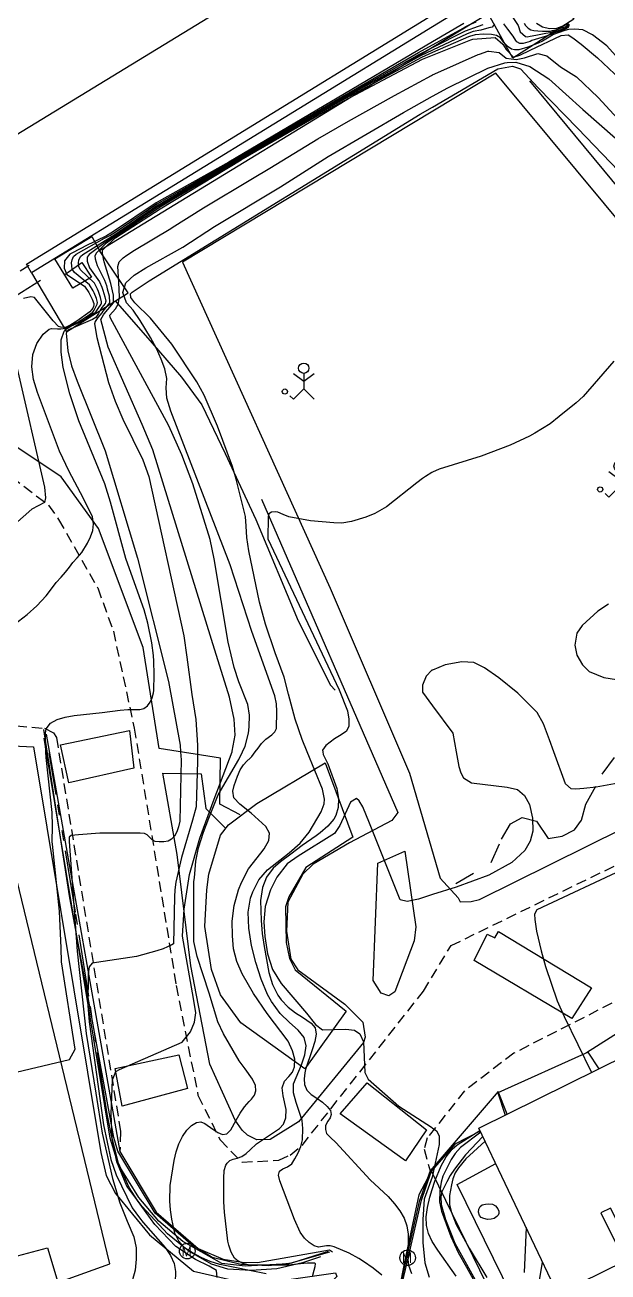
# Model space of a CAD drawing. Header units: feet. Extents: x 197796 to 199821, y 552499 to 555392.
# Drawn here: x 199335.2 to 199391.4, y 554198.2 to 554318.5 of the extents above; entities that cross this region are included whole.
import ezdxf

# ---------------------------------------------------------------- set-up
doc = ezdxf.new("R2010")
doc.units = ezdxf.units.FT
doc.header["$MEASUREMENT"] = 0
for name, pattern in [('ANYANG1', [11.5, 6, -1, 1, -1.5, 1, -1]), ('ANYANG11', [1.5, 1, -0.5]), ('ANYANG6', [4, 2, -2])]:
    doc.linetypes.add(name, pattern=pattern)
for name, color, linetype in [('AA201', 7, 'CONTINUOUS'), ('AAA008', 7, 'CONTINUOUS'), ('AAC001', 7, 'CONTINUOUS'), ('AAC006', 7, 'ANYANG1'), ('AB130', 7, 'CONTINUOUS'), ('ABB001', 7, 'CONTINUOUS'), ('ADA085', 1, 'CONTINUOUS'), ('AE002', 1, 'ANYANG11'), ('AE130', 42, 'CONTINUOUS'), ('AE200', 1, 'CONTINUOUS'), ('AZ080', 1, 'CONTINUOUS'), ('AZ0801', 7, 'CONTINUOUS'), ('AZ0803', 7, 'CONTINUOUS'), ('CAA001', 7, 'CONTINUOUS'), ('CAA002', 30, 'CONTINUOUS'), ('DZ001', 7, 'ANYANG6')]:
    doc.layers.add(name, color=color, linetype=linetype)
doc.styles.add('GHS', font='ROMANS', dxfattribs={"bigfont": 'NGSW.shx'})

# ---------------------------------------------------------------- blocks, each defined once
blk = doc.blocks.new('AE200')
at = {"layer": 'AE200'}
blk.add_circle((0, 0), 0.75, dxfattribs=at)
at = {"layer": 'AE200', "style": 'GHS'}
blk.add_text('M', height=1, dxfattribs=at).set_placement((-0.58, -0.48))
blk = doc.blocks.new('ABB001')
at = {"layer": 'ABB001'}
for points in [[(0, 0), (0, -1.5)], [(-1, 0), (0, -0.75), (1, 0)], [(-1.35, -2.15), (-1, -2.5)], [(0, -1.5), (-1, -2.5)], [(0, -1.5), (1, -2.5)]]:
    blk.add_lwpolyline(points, dxfattribs=at)
for centre, radius in [((0, 0.5), 0.5), ((-1.82, -1.75), 0.25)]:
    blk.add_circle(centre, radius, dxfattribs=at)

msp = doc.modelspace()

# ---------------------------------------------------------------- linework, layer by layer
at = {"layer": 'AA201', "color": 255}
msp.add_lwpolyline([(199379.81, 554203.29), (199379.45, 554203.36), (199379.19, 554203.47), (199379.01, 554203.66), (199378.92, 554203.97), (199378.95, 554204.28), (199379.08, 554204.54), (199379.27, 554204.68), (199379.59, 554204.77), (199379.92, 554204.8), (199380.29, 554204.75), (199380.58, 554204.59), (199380.8, 554204.32), (199380.88, 554204.09), (199380.88, 554203.85), (199380.84, 554203.7), (199380.71, 554203.57), (199380.45, 554203.38), (199380.16, 554203.3), (199379.81, 554203.29)], dxfattribs=at)
at = {"layer": 'AAA008', "color": 255}
for points in [[(199374.51, 554343.46), (199369.07, 554352.41), (199368.11, 554351.89), (199367.74, 554352.47), (199365.41, 554351.06), (199343.94, 554386.35), (199337.97, 554382.75), (199329.03, 554385.49), (199325.54, 554383.51), (199329.25, 554377.45), (199323.41, 554373.87), (199344.95, 554338.61), (199318.68, 554322.5), (199319.01, 554321.92), (199318.05, 554321.32), (199327.83, 554305.22), (199328.81, 554305.77), (199329.31, 554304.93), (199374.51, 554332.52), (199378.44, 554334.92), (199377.98, 554335.79), (199378.82, 554336.36), (199374.51, 554343.46)], [(199424.9, 554234.81), (199433.33, 554217.61), (199404.94, 554203.57), (199409.74, 554194.13), (199399.36, 554189.03), (199391.66, 554204.36), (199390.73, 554203.92), (199393.04, 554199.24), (199386.57, 554196.08), (199378.97, 554212.08), (199424.9, 554234.81)]]:
    msp.add_lwpolyline(points, dxfattribs=at)
at = {"layer": 'AAC001', "color": 255}
msp.add_lwpolyline([(199369.32, 554179.74), (199369.45, 554183.86), (199370.41, 554191.23), (199371.16, 554195.34), (199372.16, 554199.68), (199373.42, 554205.14), (199374.36, 554207.88)], dxfattribs=at)
at = {"layer": 'AAC006', "color": 255}
msp.add_lwpolyline([(199344.02, 554208.83), (199343.09, 554213.47), (199340.05, 554232.93), (199337.51, 554248.31)], dxfattribs=at)
at = {"layer": 'AB130', "color": 255}
msp.add_lwpolyline([(199366.81, 554240.16), (199362.27, 554237.25), (199360.61, 554234.42), (199360.3, 554233.46), (199360.36, 554230.01), (199360.7, 554228.47), (199361.24, 554227.37), (199366.17, 554223.39), (199362.17, 554217.8), (199355.98, 554222.24), (199354.02, 554224.96), (199353.17, 554227.41), (199352.53, 554231.55), (199352.71, 554235.1), (199352.92, 554236.61), (199354.04, 554240.36), (199354.81, 554241.37), (199357.53, 554243.43), (199364.13, 554247.35)], close=True, dxfattribs=at)
at = {"layer": 'ADA085', "color": 255}
for points in [[(199383.84, 554313.16), (199423.57, 554265.19), (199426.55, 554257.97), (199422.66, 554268.52), (199414.35, 554285.19), (199404.38, 554302.46), (199391.29, 554321.7), (199385.07, 554324.28)], [(199355.94, 554242.32), (199353.97, 554243.34), (199354.03, 554247.8), (199348.11, 554248.74), (199346.56, 554258.46), (199342.25, 554269.96), (199338.65, 554274.93), (199328.27, 554281.86), (199327.17, 554283.99), (199326.78, 554286.17), (199326.82, 554286.87), (199327.45, 554288.13), (199336.65, 554293.93)], [(199357.98, 554272.79), (199371.16, 554242.56), (199370.58, 554241.77), (199366.47, 554239.62), (199362.98, 554237.56), (199361.97, 554236.6), (199360.53, 554233.89), (199360.4, 554231.09), (199360.82, 554228.4), (199361.5, 554227.37), (199366.04, 554224.05), (199367.78, 554222.33), (199367.99, 554220.86), (199367.84, 554220.36), (199361.57, 554212.7), (199358.83, 554210.99), (199357.54, 554210.97), (199356.65, 554211.41), (199356.11, 554211.9), (199355.45, 554212.85), (199353.01, 554218.27), (199351.16, 554227.76), (199349.85, 554238.51), (199348.46, 554246.33), (199352.15, 554246.29), (199352.6, 554242.95), (199354.53, 554241.02)], [(199337.19, 554250.12), (199344.32, 554209.83), (199347.83, 554203.97), (199351.86, 554200.49), (199354.28, 554199.44), (199356.11, 554199.15), (199357.6, 554199.13), (199364.55, 554200.35), (199364.84, 554200.17)], [(199364.56, 554200.14), (199360.58, 554199.01), (199356.4, 554198.78), (199354.17, 554199.02), (199350.39, 554201.14), (199348.09, 554203.1), (199346.14, 554205.41), (199344.17, 554208.63), (199343.39, 554211.14), (199337, 554249.72)], [(199389.36, 554219.38), (199394.89, 554222.89), (199425.01, 554237.52), (199426.17, 554237.81), (199428.31, 554237.69), (199428.81, 554237.47), (199429.65, 554236.3), (199435.89, 554222.35), (199433.89, 554221.06), (199425.83, 554237.66), (199424.09, 554236.91), (199433.81, 554217.79), (199433.34, 554217.62)], [(199381.68, 554213.43), (199380.84, 554215.63), (199374.26, 554207.97), (199373.21, 554205.01), (199370.31, 554192.26), (199368.5, 554179.03), (199359.52, 554180.23), (199337.25, 554187.44), (199334.04, 554188.05)]]:
    msp.add_lwpolyline(points, dxfattribs=at)
for points in [[(199364.61, 554264.2), (199372.27, 554246.36), (199375.23, 554236.21), (199376.97, 554234.31), (199377.16, 554233.94), (199378.22, 554233.96), (199379.01, 554234.16), (199423.98, 554256.42), (199422.9, 554261.34), (199422.01, 554263.37), (199419.7, 554266.91), (199380.6, 554313.88), (199350.35, 554295.66)], [(199335.97, 554248.9), (199342.47, 554209.75), (199342.98, 554207.51), (199343.91, 554205.79), (199347.18, 554201.81), (199351.44, 554198.28), (199355.09, 554197.45), (199360.63, 554197.48), (199365.12, 554198.13), (199365.26, 554197.79), (199364.5, 554197.02), (199363.25, 554196.39), (199359.4, 554195.61), (199351.06, 554195.1), (199341.22, 554195.01), (199339.96, 554195.48), (199338.82, 554196.67), (199338.54, 554197.25), (199343.34, 554199.01), (199331.19, 554249.1)], [(199371.83, 554238.81), (199372.88, 554231.51), (199372.73, 554230.17), (199370.86, 554225.24), (199370.28, 554224.86), (199369.55, 554225.12), (199368.77, 554226.34), (199369.21, 554237.66)]]:
    msp.add_lwpolyline(points, close=True, dxfattribs=at)
at = {"layer": 'AE002', "color": 255}
for points in [[(199333.86, 554274.94), (199337.44, 554272.21), (199338.41, 554270.82), (199342.18, 554264.22), (199343.69, 554260.05), (199345.7, 554250.7), (199349.76, 554225.85), (199351.85, 554215.28), (199353.99, 554210.95), (199356.11, 554208.8), (199359.65, 554209.01), (199360.76, 554209.5), (199361.9, 554210.43), (199373.62, 554225.31), (199376.28, 554229.7), (199429.11, 554255.47), (199429.48, 554256.32), (199429.32, 554257.55), (199426.29, 554266.46), (199416.31, 554286.8), (199407.97, 554301.48), (199394.52, 554322.29)], [(199335.56, 554295.32), (199324.59, 554288.48)], [(199331.19, 554249.1), (199331.3, 554250.09), (199331.73, 554250.42), (199334.34, 554250.91), (199337.03, 554250.68), (199337.9, 554250.23), (199338.2, 554249.78), (199344.39, 554211.76), (199344.32, 554209.83)], [(199447.25, 554200.28), (199448.44, 554200.77), (199448.72, 554201.17), (199448.84, 554201.74), (199448.76, 554202.62), (199448.31, 554203.98), (199430.38, 554239.79), (199428.66, 554240.82), (199426.25, 554240.86), (199424.16, 554240.21), (199394.46, 554225.51), (199382.34, 554219.32), (199377.58, 554215.69), (199373.98, 554211.15), (199373.69, 554210.05), (199374.26, 554207.97)]]:
    msp.add_lwpolyline(points, dxfattribs=at)
at = {"layer": 'AE130', "color": 255}
for points in [[(199345.66, 554246.82), (199339.38, 554245.41), (199338.59, 554249.08), (199345.25, 554250.47)], [(199387.93, 554222.67), (199378.5, 554228.28), (199379.76, 554230.82), (199380.49, 554230.44), (199380.86, 554231.08), (199389.82, 554225.62)], [(199350.86, 554215.92), (199344.53, 554214.21), (199343.86, 554217.85), (199350, 554219.15)], [(199368.19, 554216.48), (199373.91, 554211.94), (199371.9, 554208.93), (199365.57, 554213.47)], [(199338.34, 554197.23), (199333.16, 554195.9), (199331.99, 554199.12), (199337.35, 554200.53)]]:
    msp.add_lwpolyline(points, close=True, dxfattribs=at)
at = {"layer": 'AZ080', "color": 255}
msp.add_lwpolyline([(199343.88, 554291.91), (199347.44, 554287.83), (199350.28, 554284.57), (199352.22, 554281.9), (199354.47, 554277.18), (199357.44, 554270.83), (199361.52, 554261.03), (199364.64, 554254.85), (199365.11, 554254.34)], dxfattribs=at)
at = {"layer": 'AZ0801', "color": 255}
for points in [[(199335.8, 554294.64), (199335.32, 554295.46), (199374.5, 554319.52), (199384.15, 554325.44), (199388.12, 554319.09), (199382.25, 554315.35), (199379.86, 554319.66)], [(199384.66, 554324.6), (199374.5, 554318.37), (199335.8, 554294.64)], [(199335.8, 554294.64), (199339.18, 554288.92), (199345.13, 554292.71), (199342.34, 554296.78), (199374.5, 554316.39), (199379.86, 554319.66)], [(199339.01, 554294.47), (199340.65, 554295.62), (199341.57, 554294.22), (199339.77, 554293.13), (199338.05, 554295.99), (199341.6, 554298.14), (199342.34, 554296.78)], [(199364.43, 554200.2), (199360.87, 554199.07), (199358.68, 554198.79), (199355.98, 554198.93), (199353.24, 554199.61), (199351.18, 554200.91), (199347.73, 554203.88), (199344.11, 554209.86), (199343.73, 554211.2), (199339.47, 554234.51), (199336.99, 554250.57)], [(199379.1, 554211.81), (199376.63, 554210.53), (199374.47, 554208.04), (199374.35, 554207.9), (199373.17, 554205.67), (199371.83, 554199.34), (199371.06, 554195.35), (199370.31, 554191.24), (199369.35, 554183.87), (199369.22, 554179.76)], [(199363.67, 554199.69), (199361.94, 554199.08), (199359.48, 554198.51), (199356.96, 554198.36), (199354.75, 554198.47), (199353.15, 554198.97), (199350.96, 554200.23), (199348.9, 554201.9), (199346.47, 554204.53), (199344.99, 554206.5), (199344.02, 554208.83)], [(199387.63, 554180.85), (199374.47, 554207.82), (199374.4, 554207.96)], [(199389.15, 554181.62), (199376.88, 554206.65), (199380.59, 554208.67)]]:
    msp.add_lwpolyline(points, dxfattribs=at)
at = {"layer": 'AZ0803', "color": 255}
msp.add_lwpolyline([(199390.56, 554217.82), (199389.52, 554219.41), (199380.78, 554215.49), (199381.51, 554213.34)], dxfattribs=at)
at = {"layer": 'CAA001', "color": 255}
for points, elevation in [([(199377.51, 554318.67), (199374.5, 554316.9), (199354.85, 554305.3), (199347.81, 554301.39), (199343.6, 554298.54), (199343.03, 554298.19), (199340.97, 554297.19), (199340.68, 554297.04), (199339.48, 554296.43), (199338.99, 554295.78), (199338.93, 554295.08), (199339.2, 554294.45), (199340.91, 554293.34), (199341.32, 554292.72), (199341.64, 554292.09), (199341.81, 554291.66), (199341.81, 554291.55), (199341.77, 554291.37), (199341.71, 554291.2), (199341.58, 554291.04), (199341.41, 554290.87), (199340.15, 554289.97), (199339.57, 554289.62), (199339.08, 554289.35), (199338.62, 554289.37), (199338.39, 554289.46), (199337.89, 554290), (199336.09, 554292.26), (199335.71, 554292.31), (199335.01, 554292.15)], 75), ([(199387.39, 554318.55), (199386.47, 554318.19), (199385.79, 554318.17), (199385.11, 554318.32), (199384.52, 554318.68)], 75), ([(199353.71, 554197.69), (199353.65, 554198.35), (199352.95, 554198.77), (199351.63, 554199.41), (199349.73, 554200.66), (199347.7, 554202.79), (199346.02, 554205.11), (199345.21, 554206.37), (199344.18, 554208.7), (199343.59, 554211.15), (199343.49, 554213.48), (199343.6, 554216.74), (199343.92, 554217.57), (199344.28, 554217.76), (199350.34, 554220.4), (199351.15, 554221.38), (199351.52, 554222.31), (199351.66, 554223.21), (199351.44, 554224.6), (199350.35, 554230.61), (199350.51, 554233.23), (199351.05, 554236.58), (199352.02, 554240.06), (199353.42, 554243.85), (199355.14, 554248.4), (199355.16, 554248.46), (199355.43, 554250), (199355.36, 554251.57), (199354.89, 554253.67), (199353.15, 554259.24), (199347.5, 554277.53), (199346.47, 554279.99), (199343.19, 554287.46), (199342.48, 554290.11), (199342.73, 554290.57), (199342.81, 554290.66), (199343.69, 554291.74), (199343.7, 554292.47), (199343.44, 554293.58), (199342.81, 554295.69), (199342.73, 554295.98), (199342.64, 554296.54), (199342.65, 554296.73), (199342.68, 554296.84), (199342.98, 554297.15), (199343.6, 554297.75), (199343.92, 554298.04), (199348.2, 554300.8), (199356.04, 554305.53), (199365.38, 554310.93), (199373.51, 554315.25), (199374.5, 554315.64), (199378.2, 554317.11), (199378.37, 554317.18), (199380.54, 554317.32), (199381.27, 554316.69), (199381.6, 554316.17), (199382.32, 554315.43), (199382.92, 554315.63), (199383.92, 554316.11), (199386.9, 554317.54), (199387.58, 554317.58), (199388.04, 554317.29), (199388.83, 554316.68), (199390.41, 554315.36), (199397.52, 554308.67)], 70), ([(199334.37, 554285.51), (199337.05, 554273.95), (199337.13, 554272.92), (199337.04, 554272.47), (199335.82, 554271.82), (199330.18, 554266.87)], 75), ([(199391.46, 554262.65), (199390.46, 554261.98), (199388.95, 554260.59), (199388.41, 554259.84), (199388.23, 554258.69), (199388.41, 554257.74), (199388.97, 554256.79), (199389.6, 554256.15), (199391.01, 554255.59), (199394.29, 554255.05)], 65), ([(199394.19, 554245.69), (199390.28, 554245.01), (199389.1, 554244.86), (199388.33, 554244.8), (199387.88, 554244.84), (199387.33, 554245.31), (199386.2, 554248.39), (199385.77, 554249.57), (199385.2, 554251.1), (199384.58, 554252.21), (199382.73, 554254.08), (199380.9, 554255.54), (199379.51, 554256.52), (199378.48, 554257.02), (199377.33, 554257.1), (199375.7, 554256.8), (199374.48, 554256.3), (199374.43, 554256.28), (199373.87, 554255.72), (199373.53, 554254.83), (199373.52, 554254.17), (199374.48, 554252.85), (199376.44, 554250.2), (199376.77, 554248.39), (199377.04, 554246.98), (199377.22, 554246.37), (199377.49, 554245.9), (199378.24, 554245.41), (199381.69, 554245.01), (199382.7, 554244.76), (199383.36, 554244.18), (199383.84, 554243.32), (199384.15, 554241.99), (199384.17, 554240.74), (199383.91, 554239.77), (199383.39, 554238.88), (199382.16, 554237.73), (199379.94, 554236.49), (199376.79, 554235.35), (199374.48, 554234.63), (199373.15, 554234.2), (199372.04, 554233.96), (199371.37, 554234.12), (199368.42, 554241.52), (199367.76, 554243.09), (199367.4, 554243.68), (199367.14, 554243.89), (199366.57, 554243.56), (199365.55, 554241.28), (199365.04, 554240.51), (199361.51, 554238.33), (199360.46, 554237.6), (199359.47, 554236.32), (199358.86, 554235.1), (199358.34, 554233.47), (199358.21, 554232.01), (199358.3, 554230.59), (199358.58, 554228.92), (199359.06, 554227.4), (199359.87, 554226.06), (199362.34, 554223.2), (199363.19, 554222.09), (199363.88, 554221.58), (199366.14, 554221.65), (199366.95, 554221.54), (199367.47, 554221.18), (199367.83, 554220.43), (199367.96, 554217.46), (199368.28, 554216.81), (199371.24, 554214.2), (199374.38, 554212.2), (199374.47, 554212.13), (199374.86, 554211.82), (199375.14, 554211.36), (199375.14, 554210.51), (199374.47, 554207.35), (199373.68, 554205.23), (199373.57, 554203.28), (199373.57, 554201.07), (199373.76, 554199.08), (199374.18, 554197.72)], 65), ([(199383.52, 554202.5), (199383.34, 554198.16)], 60)]:
    msp.add_lwpolyline(points, dxfattribs=dict(at, elevation=elevation))
at = {"layer": 'CAA002', "color": 255}
for points, elevation in [([(199320.87, 554214.3), (199339.45, 554218.71), (199339.99, 554219.71), (199338.67, 554228.14), (199338.65, 554229.46), (199338.5, 554233.02), (199337.82, 554239.5), (199337.79, 554239.72), (199337.82, 554241.24), (199337.77, 554242.54), (199337.22, 554247.86), (199337.18, 554248.4), (199337.13, 554249.11), (199337.13, 554250.19), (199337.22, 554250.61), (199337.63, 554251.18), (199338.28, 554251.53), (199339.05, 554251.76), (199339.92, 554251.92), (199342.6, 554252.2), (199344.35, 554252.44), (199345.08, 554252.5), (199346.25, 554252.49), (199346.63, 554252.58), (199346.97, 554252.84), (199347.24, 554253.2), (199347.44, 554253.62), (199347.57, 554254.09), (199347.6, 554254.33), (199347.64, 554255.87), (199347.61, 554257.16), (199347.57, 554257.71), (199347.39, 554258.91), (199347.01, 554260.81), (199346.67, 554262.1), (199345.58, 554265.15), (199344.91, 554267.05), (199343.41, 554272.49), (199342.87, 554274.28), (199340.36, 554280.33), (199339.49, 554282.95), (199338.85, 554285.49), (199338.64, 554286.97), (199338.66, 554288.17), (199338.94, 554288.99), (199339.17, 554289.21), (199339.57, 554289.48), (199340.15, 554289.74), (199340.88, 554290.1), (199341.56, 554290.56), (199341.99, 554290.83), (199342.11, 554291), (199342.22, 554291.17), (199342.5, 554291.59), (199342.55, 554291.7), (199342.55, 554291.84), (199342.46, 554292.24), (199342.25, 554292.82), (199342.17, 554293.06), (199341.87, 554293.63), (199340.48, 554294.95), (199340.37, 554295.22), (199340.32, 554295.6), (199340.36, 554295.84), (199340.51, 554296.2), (199340.73, 554296.4), (199343.16, 554297.92), (199343.75, 554298.27), (199347.96, 554301.15), (199347.99, 554301.17), (199354.94, 554305.16), (199355.91, 554305.74), (199365.23, 554311.19), (199373.23, 554315.72), (199374.5, 554316.37), (199377.66, 554317.98), (199378.92, 554318.43), (199379.39, 554318.6)], 73), ([(199334.11, 554260.69), (199335.36, 554261.64), (199336.31, 554262.49), (199337.2, 554263.46), (199337.71, 554264.13), (199338.18, 554264.73), (199338.64, 554265.25), (199339.08, 554265.74), (199339.45, 554266.22), (199339.79, 554266.68), (199340.21, 554267.12), (199340.66, 554267.65), (199341.2, 554268.54), (199341.5, 554269.14), (199341.71, 554269.76), (199341.77, 554270.42), (199341.67, 554271.07), (199340.77, 554272.91), (199339.41, 554275.46), (199338.49, 554277.42), (199336.36, 554283.09), (199335.98, 554284.33), (199335.83, 554285.55), (199335.92, 554286.74), (199336.31, 554287.82), (199336.92, 554288.72), (199337.49, 554289.19), (199337.72, 554289.25), (199338.29, 554289.23), (199338.62, 554289.21), (199339.06, 554289.3), (199339.59, 554289.56), (199340.27, 554289.87), (199340.62, 554290.09), (199341, 554290.35), (199341.4, 554290.62), (199341.7, 554290.83), (199341.78, 554290.91), (199341.84, 554291.02), (199342.04, 554291.41), (199342.12, 554291.61), (199342.15, 554291.76), (199342.05, 554292.16), (199341.83, 554292.68), (199341.74, 554292.89), (199341.39, 554293.48), (199339.93, 554294.66), (199339.73, 554294.98), (199339.68, 554295.3), (199339.66, 554295.6), (199339.71, 554295.89), (199339.85, 554296.19), (199340.1, 554296.41), (199342.85, 554297.96), (199343.36, 554298.22), (199343.88, 554298.54), (199347.88, 554301.27), (199347.92, 554301.29), (199354.89, 554305.23), (199355.87, 554305.81), (199365.18, 554311.28), (199373.14, 554315.88), (199374.5, 554316.63), (199377.5, 554318.28), (199377.65, 554318.36), (199378.02, 554318.54), (199378.69, 554318.83)], 74), ([(199380.52, 554318.62), (199380.36, 554318.45), (199380.25, 554318.32), (199379.93, 554318.27), (199379.14, 554318.04), (199378.4, 554317.9), (199377.82, 554317.68), (199374.5, 554316.12), (199373.33, 554315.56), (199365.28, 554311.11), (199355.95, 554305.67), (199354.98, 554305.08), (199348.06, 554301.04), (199348.04, 554301.03), (199343.81, 554298.19), (199342.77, 554297.45), (199341.36, 554296.39), (199341.17, 554296.13), (199341.17, 554295.75), (199341.4, 554295.1), (199342.35, 554293.77), (199342.59, 554293.24), (199342.68, 554292.96), (199342.87, 554292.32), (199342.95, 554291.89), (199342.94, 554291.79), (199342.89, 554291.65), (199342.59, 554291.28), (199342.47, 554291.11), (199342.34, 554290.89), (199342.25, 554290.69), (199341.99, 554290.32), (199341.68, 554290.12), (199339.35, 554289.12), (199339.22, 554289.01), (199339.15, 554288.79), (199339.29, 554287.1), (199339.65, 554285.66), (199340.19, 554284.16), (199342.91, 554277.45), (199346.02, 554267.09), (199349.01, 554255.2), (199350.14, 554249.04), (199350.18, 554248.4), (199350.22, 554247.62), (199350.09, 554241.71), (199349.97, 554241.18), (199349.8, 554240.68), (199349.58, 554240.27), (199349.31, 554239.97), (199348.97, 554239.79), (199348.57, 554239.71), (199348.12, 554239.71), (199347.72, 554239.74), (199347.42, 554239.9), (199347.18, 554240.17), (199346.95, 554240.41), (199346.7, 554240.53), (199346.29, 554240.54), (199342.39, 554240.56), (199340.31, 554240.41), (199339.63, 554240.32), (199339.43, 554240.16), (199339.44, 554239.76), (199340.2, 554229.16), (199341.08, 554221.24), (199341.99, 554215.46), (199342.6, 554211.6), (199343.6, 554207.22), (199344.33, 554204.87), (199344.39, 554204.71), (199345.03, 554203.11), (199345.68, 554201.6), (199345.88, 554200.55), (199345.88, 554199.45), (199345.81, 554198.39), (199345.54, 554197.45)], 72), ([(199387.67, 554318.59), (199387.57, 554318.3), (199387.3, 554318.14), (199387.23, 554318.12), (199386.58, 554317.88), (199386.17, 554317.76), (199385.83, 554317.59), (199385.46, 554317.47), (199385.05, 554317.34), (199384.09, 554317.04), (199383.9, 554316.96), (199383.25, 554316.77), (199382.93, 554316.77), (199382.64, 554316.91), (199382.52, 554317.05), (199382.27, 554317.46), (199381.75, 554318.14), (199381.36, 554318.65)], 72), ([(199382.12, 554319.45), (199382.75, 554318.49), (199382.94, 554317.89), (199383.45, 554317.42), (199383.64, 554317.41), (199383.91, 554317.45), (199384.47, 554317.57), (199384.95, 554317.65), (199385.44, 554317.75), (199385.86, 554317.82), (199386.16, 554317.9), (199386.54, 554317.98), (199387.19, 554318.22), (199387.33, 554318.28), (199387.41, 554318.29), (199387.48, 554318.37), (199387.55, 554318.5), (199387.61, 554318.79)], 73), ([(199383.35, 554318.73), (199383.47, 554318.48), (199383.71, 554318.23), (199383.98, 554318.06), (199384.26, 554318), (199384.66, 554317.98), (199385.12, 554317.96), (199385.57, 554317.96), (199385.83, 554317.96), (199386.07, 554318), (199386.5, 554318.09), (199387.14, 554318.33), (199387.36, 554318.41), (199387.48, 554318.5), (199387.51, 554318.64)], 74), ([(199400.56, 554306.24), (199391.31, 554316.52), (199389.92, 554317.6), (199389, 554318.08), (199388.24, 554318.14), (199387.6, 554318.12), (199387.27, 554318.01), (199386.17, 554317.62), (199385.74, 554317.36), (199385.12, 554316.99), (199384.69, 554316.8), (199383.69, 554316.39), (199382.83, 554316.13), (199382.4, 554316.13), (199382.11, 554316.21), (199381.8, 554316.43), (199381.39, 554316.84), (199381.04, 554317.3), (199380.68, 554317.54), (199380.2, 554317.62), (199379.4, 554317.64), (199378.6, 554317.58), (199378.06, 554317.43), (199377.98, 554317.39), (199374.5, 554315.87), (199373.42, 554315.41), (199365.33, 554311.02), (199355.99, 554305.6), (199355.02, 554305.01), (199348.13, 554300.92), (199348.12, 554300.91), (199343.86, 554298.11), (199342.93, 554297.42), (199342.06, 554296.56), (199341.89, 554296.25), (199341.92, 554295.97), (199342.13, 554295.32), (199342.82, 554293.91), (199343.02, 554293.41), (199343.1, 554293.09), (199343.29, 554292.39), (199343.32, 554291.72), (199342.8, 554291.08), (199342.68, 554290.94), (199342.58, 554290.77), (199342.18, 554290.32), (199341.94, 554289.92), (199341.88, 554289.69), (199342.11, 554288.38), (199343.21, 554284.04), (199343.85, 554282.23), (199344.6, 554280.52), (199346.53, 554276.57), (199347.1, 554274.96), (199350.5, 554259.6), (199350.79, 554257.53), (199351.25, 554253.93), (199351.65, 554251.53), (199351.82, 554249.06), (199351.82, 554248.4), (199351.82, 554247.51), (199351.67, 554243.1), (199351.34, 554241.81), (199350.27, 554238.2), (199349.73, 554235.83), (199349.63, 554235.08), (199349.59, 554234.4), (199349.48, 554229.89), (199349.34, 554229.77), (199348.5, 554229.4), (199347.87, 554229.2), (199345.93, 554228.64), (199342.72, 554228.16), (199341.63, 554228.02), (199341.35, 554227.67), (199341.25, 554226.94), (199341.23, 554223.92), (199341.35, 554222.36), (199342.74, 554212.41), (199343.44, 554209.06), (199343.97, 554207.59), (199345.52, 554204.4), (199346.21, 554203.43), (199346.57, 554203), (199348.68, 554200.57), (199349.22, 554199.79), (199349.57, 554199.02), (199349.69, 554198.26), (199349.66, 554197.17)], 71), ([(199358.44, 554198.02), (199353.98, 554198.93), (199353.03, 554199.23), (199352.15, 554199.62), (199351.32, 554200.06), (199350.57, 554200.54), (199350, 554201.18), (199349.61, 554201.97), (199349.34, 554203.31), (199349.21, 554204.21), (199349.15, 554205.05), (199349.17, 554206.57), (199349.57, 554208.96), (199349.76, 554209.81), (199350.02, 554210.59), (199350.36, 554211.29), (199350.77, 554211.9), (199351.23, 554212.35), (199351.7, 554212.63), (199352.12, 554212.71), (199352.53, 554212.54), (199353.28, 554211.99), (199353.77, 554211.66), (199354.23, 554211.49), (199354.65, 554211.54), (199355.02, 554211.92), (199355.53, 554212.86), (199355.92, 554213.54), (199356.36, 554214.14), (199356.81, 554214.67), (199357.01, 554214.89), (199357.31, 554215.27), (199357.43, 554215.69), (199357.4, 554216.21), (199357.13, 554216.81), (199356.4, 554217.81), (199355.82, 554218.59), (199354.33, 554221.19), (199353.77, 554222.36), (199352.94, 554225.13), (199351.78, 554228.66), (199351.46, 554230.09), (199351.47, 554235.9), (199351.52, 554236.25), (199351.64, 554237.84), (199351.9, 554239.14), (199352.38, 554240.64), (199352.92, 554242), (199353.8, 554244.26), (199355.8, 554247.65), (199356.15, 554248.4), (199356.4, 554248.94), (199356.72, 554250.21), (199356.79, 554250.82), (199356.83, 554251.95), (199356.66, 554252.98), (199355.8, 554255.17), (199355.36, 554256.55), (199354.76, 554258.98), (199353.42, 554267.04), (199353.03, 554268.9), (199351.35, 554274.27), (199350.31, 554277.05), (199349.03, 554279.86), (199343.37, 554290.33), (199343.36, 554290.53), (199343.89, 554291.15), (199344.16, 554291.6), (199344.27, 554292.27), (199344.23, 554293.73), (199344.11, 554295.24), (199344.25, 554295.7), (199344.65, 554296.08), (199344.98, 554296.33), (199345.74, 554296.81), (199349.23, 554298.91), (199349.37, 554299), (199352.39, 554300.89), (199357.11, 554303.74), (199358.79, 554304.73), (199363.43, 554307.54), (199366.37, 554309.25), (199370.83, 554311.73), (199374.39, 554313.67), (199374.5, 554313.72), (199375.31, 554314.09), (199378.9, 554315.68), (199379.02, 554315.74), (199379.83, 554316.01), (199379.94, 554316.01), (199380.93, 554315.89), (199381.61, 554315.34), (199382.55, 554315.21), (199383.36, 554315.38), (199384.67, 554315.8), (199385.53, 554315.55), (199386.84, 554314.49), (199388.38, 554313.55), (199390.49, 554311.54), (199393.1, 554308.68)], 69), ([(199362.9, 554197.77), (199363.08, 554198.38), (199363.18, 554198.74), (199363.19, 554199), (199363.1, 554199.05), (199362.42, 554199.06), (199361.76, 554198.99), (199360.58, 554198.86), (199357.18, 554198.86), (199356.82, 554198.88), (199356.17, 554199.02), (199355.62, 554199.34), (199355.39, 554199.56), (199355.05, 554200.11), (199354.82, 554200.8), (199354.73, 554201.2), (199354.43, 554203.97), (199354.35, 554204.98), (199354.34, 554207.27), (199354.38, 554207.99), (199354.55, 554208.53), (199354.67, 554208.72), (199354.94, 554208.97), (199355.26, 554209.09), (199355.64, 554209.18), (199356.08, 554209.35), (199356.51, 554209.63), (199356.9, 554210), (199357.52, 554210.59), (199359.72, 554212.07), (199360.12, 554212.49), (199360.34, 554213.09), (199360.36, 554213.89), (199360.08, 554215.2), (199359.99, 554215.99), (199360.2, 554216.62), (199360.64, 554217.08), (199360.99, 554217.49), (199361.17, 554218.02), (199361.19, 554218.74), (199360.98, 554219.56), (199360.55, 554220.47), (199358.54, 554223.17), (199357.23, 554225.1), (199356.12, 554226.98), (199355.6, 554228.18), (199355.3, 554229.38), (199355.18, 554230.66), (199355.15, 554232.06), (199355.34, 554233.58), (199355.76, 554235.09), (199356.05, 554235.81), (199356.74, 554237.1), (199357.91, 554238.61), (199358.24, 554239.05), (199358.68, 554239.85), (199358.76, 554240.57), (199358.39, 554241.21), (199357, 554242.49), (199355.89, 554243.36), (199355.33, 554243.96), (199355.21, 554244.61), (199355.36, 554245.17), (199355.66, 554246.06), (199355.92, 554246.66), (199356.24, 554247.16), (199356.57, 554247.5), (199356.89, 554247.78), (199357.04, 554247.94), (199357.38, 554248.4), (199357.65, 554248.76), (199357.99, 554249.22), (199358.4, 554249.62), (199358.98, 554250.06), (199359.28, 554250.32), (199359.43, 554250.64), (199359.48, 554252.29), (199359.44, 554253.03), (199359.28, 554253.82), (199357.05, 554260.01), (199354.95, 554266.45), (199349.25, 554281.28), (199348.85, 554282.52), (199348.8, 554283.53), (199348.85, 554284.44), (199348.67, 554285.35), (199348.32, 554286.3), (199347.86, 554287.32), (199347.29, 554288.39), (199346.29, 554290.03), (199345.6, 554291.01), (199344.96, 554291.72), (199344.62, 554292.74), (199344.89, 554293.66), (199345.7, 554294.41), (199346.83, 554295.11), (199350.39, 554297.11), (199353.46, 554299.1), (199359.83, 554302.93), (199364.41, 554305.84), (199371.7, 554310.1), (199374.5, 554311.66), (199375.96, 554312.48), (199379.84, 554314.36), (199381.46, 554314.9), (199381.68, 554314.91), (199382.54, 554314.96), (199383.89, 554314.53), (199385.72, 554313.34), (199389.01, 554310.37), (199392.15, 554307.62)], 68), ([(199369.61, 554197.92), (199368.75, 554198.58), (199367.84, 554199.22), (199367.38, 554199.51), (199366.46, 554200.02), (199365.01, 554200.65), (199364.6, 554200.73), (199364.26, 554200.74), (199363.89, 554200.67), (199363.5, 554200.62), (199363.06, 554200.74), (199362.6, 554201.05), (199362.14, 554201.47), (199361.73, 554202.05), (199361.16, 554203.27), (199359.77, 554207), (199359.62, 554207.57), (199359.71, 554207.93), (199360.05, 554208.15), (199360.5, 554208.35), (199360.9, 554208.66), (199361.22, 554209.13), (199361.51, 554209.71), (199361.79, 554210.33), (199361.94, 554210.98), (199361.98, 554212.05), (199361.91, 554212.83), (199361.33, 554214.58), (199361.08, 554215.5), (199361.07, 554216.38), (199361.84, 554218.21), (199362.18, 554219.15), (199362.31, 554220.03), (199362.09, 554220.84), (199361.51, 554221.56), (199360.68, 554222.27), (199359.78, 554223.16), (199358.94, 554224.32), (199358.58, 554224.99), (199357.95, 554226.46), (199357.44, 554228.06), (199357.03, 554229.73), (199356.76, 554231.39), (199356.7, 554232.93), (199356.94, 554234.27), (199357.16, 554234.9), (199357.74, 554236.05), (199358.57, 554237.02), (199360.66, 554238.67), (199361.73, 554239.59), (199362.59, 554240.65), (199363.73, 554242.6), (199364.03, 554243.4), (199364.07, 554243.83), (199363.89, 554244.79), (199362.41, 554248.4), (199361.92, 554249.59), (199361.25, 554251.54), (199360.59, 554253.98), (199360.17, 554255.61), (199359.29, 554257.97), (199358.36, 554260.73), (199357.78, 554262.86), (199356.75, 554267.81), (199356.57, 554269.09), (199356.51, 554270.18), (199356.44, 554271.11), (199355.53, 554274.72), (199355.19, 554275.95), (199353.75, 554279.82), (199352.44, 554282.83), (199351.75, 554284.12), (199349.32, 554287.73), (199347.26, 554290.25), (199345.76, 554291.72), (199345.38, 554292.23), (199345.36, 554292.59), (199345.51, 554292.77), (199347.14, 554293.86), (199373.31, 554309.93), (199374.5, 554310.62), (199380.81, 554314.31), (199382.21, 554314.58), (199382.97, 554314.31), (199384.7, 554312.48), (199388.53, 554308.54), (199393.26, 554303.63)], 67), ([(199391.99, 554286.09), (199389.02, 554282.69), (199388.36, 554282.09), (199386.72, 554280.77), (199385.84, 554280.06), (199384.37, 554279.14), (199383.85, 554278.86), (199381.97, 554278), (199379.2, 554276.93), (199375.14, 554275.67), (199374.5, 554275.38), (199374.44, 554275.35), (199373.81, 554274.97), (199373.53, 554274.77), (199372.97, 554274.35), (199370.04, 554272.03), (199368.93, 554271.41), (199368.07, 554271.05), (199366.66, 554270.64), (199365.75, 554270.46), (199364.96, 554270.49), (199362.72, 554270.7), (199360.63, 554271.07), (199360.07, 554271.31), (199359.57, 554271.52), (199359.34, 554271.55), (199358.95, 554271.54), (199358.68, 554271.38), (199358.63, 554271.07), (199358.59, 554268.96), (199365.48, 554254.39), (199366.3, 554252.37), (199366.43, 554251.55), (199366.41, 554250.89), (199366.19, 554250.41), (199365.67, 554250.05), (199365.03, 554249.65), (199364.19, 554249), (199363.88, 554248.57), (199363.9, 554248.4), (199363.93, 554248.14), (199364.4, 554247.24), (199365.26, 554244.85), (199365.41, 554243.89), (199365.37, 554243.03), (199365.17, 554242.26), (199364.97, 554241.9), (199364.4, 554241.23), (199363.66, 554240.6), (199363.25, 554240.3), (199361.92, 554239.37), (199360.81, 554238.53), (199359.81, 554237.78), (199359.1, 554237.17), (199358.47, 554236.31), (199358.07, 554235.3), (199357.89, 554234.07), (199357.95, 554232.14), (199358.06, 554230.88), (199358.23, 554229.63), (199358.7, 554227.12), (199359.05, 554225.94), (199359.56, 554224.91), (199359.87, 554224.47), (199360.56, 554223.77), (199361.27, 554223.23), (199361.93, 554222.79), (199362.77, 554222.21), (199363.17, 554221.76), (199363.27, 554221.17), (199363.14, 554220.45), (199362.88, 554219.64), (199362.24, 554217.75), (199362.17, 554217.44), (199362.12, 554216.85), (199362.15, 554216.29), (199362.37, 554215.77), (199362.79, 554215.33), (199363.34, 554214.98), (199363.87, 554214.61), (199364.32, 554214.19), (199364.64, 554213.78), (199364.72, 554213.41), (199364.62, 554213.09), (199364.39, 554212.75), (199364.17, 554212.36), (199364.15, 554211.96), (199364.27, 554211.58), (199364.63, 554211.19), (199365.16, 554210.7), (199368.49, 554207.11), (199370.2, 554205.48), (199370.82, 554204.8), (199371.34, 554204.11), (199371.74, 554203.39), (199372, 554202.65), (199372.15, 554201.87), (199372.13, 554201.03), (199372.08, 554199.72), (199372.16, 554198.88), (199372.47, 554198.05)], 66), ([(199393.2, 554237.22), (199384.55, 554233.15), (199384.34, 554232.73), (199384.36, 554232.22), (199384.53, 554231.09), (199384.99, 554229.2), (199385.41, 554227.69), (199386.53, 554224.37), (199387.19, 554222.86), (199389.85, 554217.47)], 64), ([(199376.76, 554197.8), (199375.02, 554200.32), (199374.47, 554201.14), (199374.47, 554201.15), (199374.09, 554201.92), (199373.91, 554202.71), (199373.89, 554203.54), (199374.02, 554204.45), (199374.24, 554205.42), (199374.47, 554206.18), (199374.72, 554206.98), (199375.33, 554208.47), (199375.82, 554209.33), (199376.4, 554210.07), (199376.88, 554210.47), (199379.06, 554211.88)], 64), ([(199379.16, 554211.69), (199377.2, 554210.24), (199376.67, 554209.64), (199376.29, 554209.06), (199375.5, 554207.47), (199375.34, 554206.89), (199375.19, 554206.05), (199375.17, 554204.97), (199375.36, 554204.07), (199376.25, 554201.64), (199376.98, 554200.1), (199377.77, 554198.68), (199386.14, 554183.63)], 63), ([(199379.35, 554211.28), (199377.69, 554209.52), (199376.6, 554208.13), (199376.2, 554207.51), (199375.86, 554206.92), (199375.39, 554205.94), (199375.3, 554205.45), (199375.34, 554204.74), (199375.74, 554203.29), (199376.66, 554200.99), (199386.42, 554183.37)], 62), ([(199379.57, 554210.82), (199377.7, 554209.12), (199376.99, 554208.26), (199376.67, 554207.78), (199376.45, 554207.2), (199376.31, 554206.61), (199376.12, 554205.58), (199376.13, 554204.73), (199376.29, 554204.04), (199376.79, 554202.79), (199378.03, 554200.51), (199379.74, 554197.67)], 61), ([(199384.77, 554197.19), (199385.11, 554199.15)], 59)]:
    msp.add_lwpolyline(points, dxfattribs=dict(at, elevation=elevation))
at = {"layer": 'DZ001', "color": 255}
msp.add_lwpolyline([(199376.73, 554235.69), (199380.15, 554237.71), (199381.15, 554239.98), (199382.02, 554241.47), (199383.14, 554242.06), (199384.52, 554241.7), (199385.66, 554240.04), (199386.99, 554240.26), (199388.19, 554240.88), (199388.87, 554241.8), (199389.3, 554243.34), (199390.88, 554246.24), (199392.32, 554248.21)], dxfattribs=at)

# ---------------------------------------------------------------- block references
at = {"layer": 'ABB001', "color": 255, "rotation": 359.99}
for p in [(199362.06, 554284.92), (199392.5, 554275.47)]:
    msp.add_blockref('ABB001', p, dxfattribs=at)
at = {"layer": 'AE200', "color": 255, "rotation": 359.99}
for p in [(199350.82, 554200.23), (199372.09, 554199.58)]:
    msp.add_blockref('AE200', p, dxfattribs=at)

doc.saveas('drawing.dxf')
